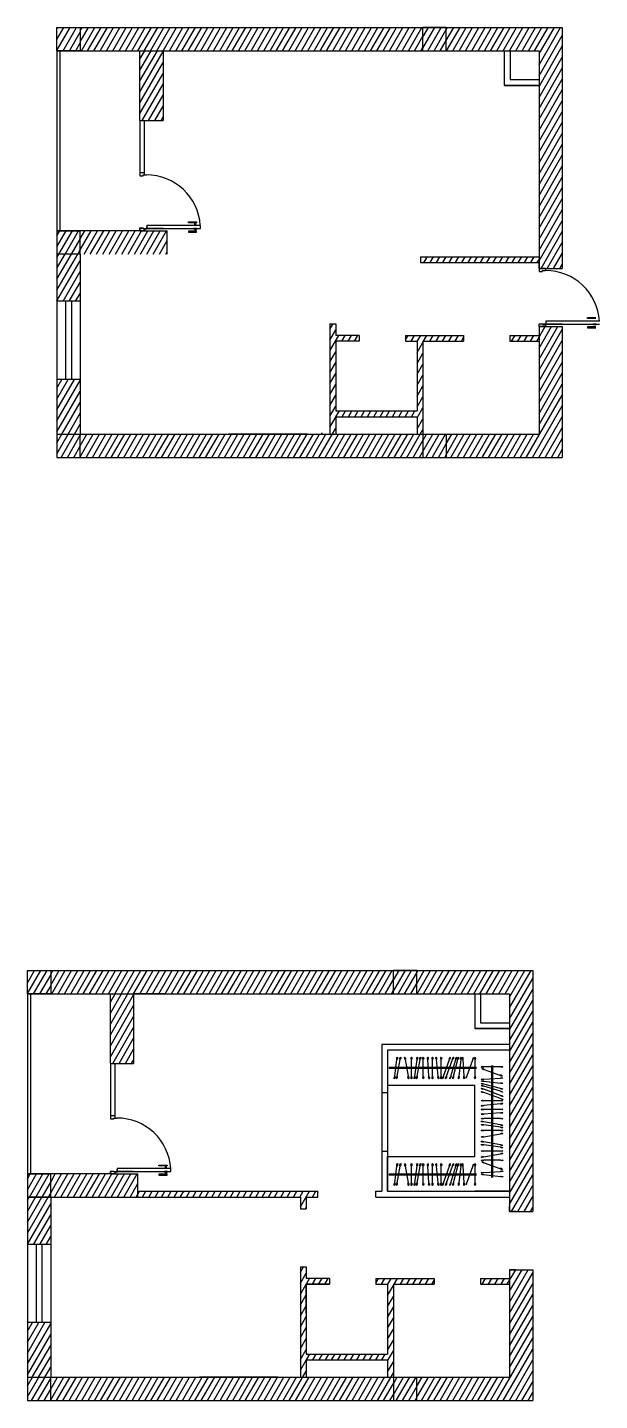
# Model space of a CAD drawing. Header units: millimetres. Extents: x -36495272392165 to 352544598049420, y -228287860276617 to 83349.
# Drawn here: x 6783 to 16631, y 4466 to 28092 of the extents above; entities that cross this region are included whole.
import ezdxf

# ---------------------------------------------------------------- set-up
doc = ezdxf.new("R2010")
doc.units = ezdxf.units.MM
doc.header["$MEASUREMENT"] = 0
doc.layers.add('freecads.com', color=7, linetype='Continuous')
pattern_1 = [(60, (-79501.82, 24557.46), (-81.18988, 46.875), [])]
pattern_2 = [(60, (-80009.52, 8329.61), (-81.18988, 46.875), [])]

msp = doc.modelspace()

# ---------------------------------------------------------------- hatches: boundary and pattern name
at = {"transparency": 33554687}
h = msp.add_hatch(dxfattribs=at)
h.set_pattern_fill('ANSI31', scale=750, angle=15)
h.set_pattern_definition(pattern_1)
h.paths.add_polyline_path([(15990.5, 28092.1), (13991.5, 28092.1), (13991.5, 27692.1), (14958.8, 27692.1), (15590.5, 27692.1), (15590.5, 23945.1), (15701.5, 23945.1), (15990.5, 23945.1)])
h.paths.add_polyline_path([(12090.5, 22694.1), (12490.5, 22694.1), (12490.5, 22794.1), (12090.5, 22794.1), (12090.5, 22994.1), (11990.5, 22994.1), (11990.5, 21094.1), (12090.5, 21094.1), (12090.5, 21394.1), (13490.5, 21394.1), (13490.5, 21094.1), (13590.5, 21094.1), (13590.5, 22694.1), (14290.5, 22694.1), (14290.5, 22794.1), (13290.5, 22794.1), (13290.5, 22694.1), (13490.5, 22694.1), (13490.5, 21494.1), (12090.5, 21494.1)])
h.paths.add_polyline_path([(15990.5, 22945.1), (15590.5, 22945.1), (15590.5, 21094.1), (13990.5, 21094.1), (13990.5, 20694.1), (15990.5, 20694.1)])
h.paths.add_polyline_path([(13590.5, 21094.1), (7690.5, 21094.1), (7690.5, 20694.1), (13590.5, 20694.1)])
h.paths.add_polyline_path([(7690.5, 22034.1), (7290.5, 22034.1), (7290.5, 21094.1), (7690.5, 21094.1)])
h.paths.add_polyline_path([(7690.5, 24192.1), (7290.5, 24192.1), (7290.5, 23380.1), (7690.5, 23380.1)])
h.paths.add_polyline_path([(9190.5, 24592.1), (8718.5, 24592.1), (7690.5, 24592.1), (7690.5, 24194.1), (9190.5, 24194.1)])
h.paths.add_polyline_path([(15590.5, 22794.1), (15089.5, 22794.1), (15089.5, 22694.1), (15590.5, 22694.1)], flags=17)
h.paths.add_polyline_path([(9118.5, 27692.1), (8718.5, 27692.1), (8718.5, 26493.1), (9118.5, 26493.1)])
h = msp.add_hatch(dxfattribs=at)
h.set_pattern_fill('ANSI31', scale=750, angle=15)
h.set_pattern_definition([(60, (-91952.02, 24552.24), (-81.18988, 46.875), [])])
h.paths.add_polyline_path([(7690.5, 28092.1), (7290.5, 28092.1), (7290.5, 27692.1), (7690.5, 27692.1)])
h.paths.add_polyline_path([(7690.5, 24592.1), (7290.5, 24592.1), (7290.5, 24194.1), (7690.5, 24194.1)])
h.paths.add_polyline_path([(7690.5, 21094.1), (7290.5, 21094.1), (7290.5, 20694.1), (7690.5, 20694.1)])
h.paths.add_polyline_path([(13990.5, 21094.1), (13590.5, 21094.1), (13590.5, 20694.1), (13990.5, 20694.1)])
h = msp.add_hatch()
h.set_pattern_fill('ANSI31', color=256, scale=750, angle=15)
h.set_pattern_definition([(60, (5425.94, 24296.74), (-81.1899, 46.875), [])])
h.paths.add_polyline_path([(13591.5, 28092.1), (7690.5, 28092.1), (7690.5, 27692.1), (8718.5, 27692.1), (9118.5, 27692.1), (11990.5, 27692.1), (12090.5, 27693.4), (12090.5, 27692.1), (13346, 27692.1), (13591.5, 27692.1)])
h = msp.add_hatch(dxfattribs=at)
h.set_pattern_fill('ANSI31', scale=750, angle=15)
h.set_pattern_definition(pattern_1)
h.paths.add_polyline_path([(13991.5, 27692.1), (13991.5, 28092.1), (13591.5, 28092.1), (13591.5, 27692.1)])
h = msp.add_hatch(dxfattribs=at)
h.set_pattern_fill('ANSI31', scale=750, angle=15)
h.set_pattern_definition([(60, (-2110.46, 65255.37), (-81.18988, 46.875), [])])
h.paths.add_polyline_path([(15590.5, 24045.1), (15590.5, 24145.1), (13547.7, 24145.1), (13547.7, 24045.1)])
h = msp.add_hatch(dxfattribs=at)
h.set_pattern_fill('ANSI31', scale=750, angle=15)
h.set_pattern_definition(pattern_2)
h.paths.add_polyline_path([(15482.8, 11864.2), (13483.8, 11864.2), (13483.8, 11464.2), (14451.1, 11464.2), (15082.8, 11464.2), (15082.8, 7717.2), (15193.8, 7717.2), (15482.8, 7717.2)])
h.paths.add_polyline_path([(11582.8, 6466.2), (11982.8, 6466.2), (11982.8, 6566.2), (11582.8, 6566.2), (11582.8, 6766.2), (11482.8, 6766.2), (11482.8, 4866.2), (11582.8, 4866.2), (11582.8, 5166.2), (12982.8, 5166.2), (12982.8, 4866.2), (13082.8, 4866.2), (13082.8, 6466.2), (13782.8, 6466.2), (13782.8, 6566.2), (12782.8, 6566.2), (12782.8, 6466.2), (12982.8, 6466.2), (12982.8, 5266.2), (11582.8, 5266.2)])
h.paths.add_polyline_path([(15482.8, 6717.2), (15082.8, 6717.2), (15082.8, 4866.2), (13482.8, 4866.2), (13482.8, 4466.2), (15482.8, 4466.2)])
h.paths.add_polyline_path([(13082.8, 4866.2), (7182.8, 4866.2), (7182.8, 4466.2), (13082.8, 4466.2)])
h.paths.add_polyline_path([(7182.8, 5806.2), (6782.8, 5806.2), (6782.8, 4866.2), (7182.8, 4866.2)])
h.paths.add_polyline_path([(7182.8, 7964.2), (6782.8, 7964.2), (6782.8, 7152.2), (7182.8, 7152.2)])
h.paths.add_polyline_path([(8682.8, 8364.2), (8210.8, 8364.2), (7182.8, 8364.2), (7182.8, 7966.2), (8682.8, 7966.2)])
h.paths.add_polyline_path([(11781.8, 8066.2), (8682.8, 8066.2), (8682.8, 7966.2), (11482.8, 7966.2), (11482.8, 7766.2), (11582.8, 7766.2), (11582.8, 7964.2), (11582.8, 7966.2), (11781.8, 7966.2)])
h.paths.add_polyline_path([(15082.8, 6566.2), (14581.8, 6566.2), (14581.8, 6466.2), (15082.8, 6466.2)], flags=17)
h.paths.add_polyline_path([(8610.8, 11464.2), (8210.8, 11464.2), (8210.8, 10265.2), (8610.8, 10265.2)])
h = msp.add_hatch(dxfattribs=at)
h.set_pattern_fill('ANSI31', scale=750, angle=15)
h.set_pattern_definition([(60, (-92459.72, 8324.39), (-81.18988, 46.875), [])])
h.paths.add_polyline_path([(7182.8, 11464.2), (7182.8, 11864.2), (6782.8, 11864.2), (6782.8, 11464.2)])
h.paths.add_polyline_path([(6782.8, 8364.2), (6782.8, 7966.2), (7182.8, 7966.2), (7182.8, 8364.2)])
h.paths.add_polyline_path([(6782.8, 4466.2), (7182.8, 4466.2), (7182.8, 4866.2), (6782.8, 4866.2)])
h.paths.add_polyline_path([(13482.8, 4466.2), (13482.8, 4866.2), (13082.8, 4866.2), (13082.8, 4466.2)])
h = msp.add_hatch()
h.set_pattern_fill('ANSI31', color=256, scale=750, angle=15)
h.set_pattern_definition([(60, (4918.24, 8068.89), (-81.1899, 46.875), [])])
h.paths.add_polyline_path([(13083.8, 11864.2), (7182.8, 11864.2), (7182.8, 11464.2), (8210.8, 11464.2), (8610.8, 11464.2), (11482.8, 11464.2), (11582.7, 11465.6), (11582.7, 11464.2), (12838.3, 11464.2), (13083.8, 11464.2)])
h = msp.add_hatch(dxfattribs=at)
h.set_pattern_fill('ANSI31', scale=750, angle=15)
h.set_pattern_definition(pattern_2)
h.paths.add_polyline_path([(13483.8, 11464.2), (13483.8, 11864.2), (13083.8, 11864.2), (13083.8, 11464.2)])

# ---------------------------------------------------------------- linework, layer by layer
for p, q in [((7290.5, 28092.1), (15990.5, 28092.1)), ((7290.5, 28092.1), (7290.5, 28092.1)), ((15990.5, 28092.1), (15990.5, 23945.1)), ((7690.5, 27692.1), (7290.5, 27692.1)), ((7290.5, 27692.1), (8718.5, 27692.1)), ((8718.5, 27692.1), (9118.5, 27692.1)), ((8718.5, 26493.1), (8718.5, 27692.1)), ((9118.5, 27692.1), (15590.5, 27692.1)), ((9118.5, 27692.1), (9118.5, 26493.1)), ((9118.5, 27692.1), (15590.5, 27692.1)), ((9118.5, 27692.1), (9118.5, 26493.1)), ((11990.5, 27692.1), (12090.5, 27693.4)), ((12090.5, 27693.4), (12090.5, 27692.1)), ((14990.5, 27692.1), (15090.5, 27692.1)), ((14990.5, 27692.1), (14990.5, 27095.1)), ((15090.5, 27692.1), (15090.5, 27195.1)), ((15590.5, 27692.1), (15590.5, 23945.1)), ((15090.5, 27195.1), (15590.5, 27195.1)), ((15590.5, 27195.1), (15590.5, 27095.1)), ((15590.5, 27095.1), (14990.5, 27095.1)), ((14996.5, 27095.1), (15590.5, 27095.1)), ((8718.5, 26493.1), (9118.5, 26493.1)), ((7690.5, 24592.1), (7290.5, 24592.1)), ((7290.5, 24592.1), (7290.5, 24592.1)), ((8718.5, 24592.1), (7690.5, 24592.1)), ((8718.5, 24592.1), (8718.5, 24592.1)), ((9190.5, 24192.1), (9190.5, 24592.1)), ((7690.5, 24192.1), (7290.5, 24192.1)), ((7290.5, 24192.1), (7290.5, 21094.1)), ((7690.5, 24192.1), (7690.5, 21094.1)), ((15590.5, 23945.1), (15590.5, 24045.1)), ((15590.5, 23945.1), (15990.5, 23945.1)), ((15701.5, 23945.1), (15701.5, 23907.5)), ((11990.5, 22994.1), (12090.5, 22994.1)), ((11990.5, 22994.1), (11990.5, 21094.1)), ((12090.5, 22994.1), (12090.5, 22794.1)), ((15590.5, 22994.1), (15990.5, 22994.1)), ((15590.5, 22945.1), (15990.5, 22945.1)), ((15590.5, 22945.1), (15590.5, 21094.1)), ((15689.7, 22945.1), (15590.5, 22945.1)), ((15990.5, 22945.1), (15990.5, 20694.1)), ((12490.5, 22794.1), (12090.5, 22794.1)), ((12090.5, 22694.1), (12090.5, 21494.1)), ((12490.5, 22694.1), (12090.5, 22694.1)), ((12490.5, 22794.1), (12490.5, 22694.1)), ((13290.5, 22794.1), (14290.5, 22794.1)), ((13290.5, 22794.1), (13290.5, 22694.1)), ((13290.5, 22694.1), (13490.5, 22694.1)), ((13490.5, 22694.1), (13490.5, 21494.1)), ((13590.5, 22694.1), (14290.5, 22694.1)), ((13590.5, 22694.1), (13590.5, 21094.1)), ((14290.5, 22794.1), (14290.5, 22694.1)), ((15089.5, 22794.1), (15590.5, 22794.1)), ((15089.5, 22794.1), (15089.5, 22694.1)), ((15089.5, 22694.1), (15590.5, 22694.1)), ((12090.5, 21494.1), (13490.5, 21494.1)), ((12090.5, 21394.1), (13490.5, 21394.1)), ((12090.5, 21394.1), (12090.5, 21094.1)), ((13490.5, 21394.1), (13490.5, 21094.1)), ((7290.5, 21094.1), (15590.5, 21094.1)), ((7690.5, 21094.1), (7690.5, 21094.1)), ((7290.5, 20694.1), (15990.5, 20694.1)), ((6782.8, 11864.2), (15482.8, 11864.2)), ((6782.8, 11864.2), (6782.8, 11864.2)), ((15482.8, 11864.2), (15482.8, 7717.2)), ((7182.8, 11464.2), (6782.8, 11464.2)), ((6782.8, 11464.2), (8210.8, 11464.2)), ((8210.8, 11464.2), (8610.8, 11464.2)), ((8210.8, 10265.2), (8210.8, 11464.2)), ((8610.8, 11464.2), (15082.8, 11464.2)), ((8610.8, 11464.2), (8610.8, 10265.2)), ((9163.1, 11464.2), (8610.8, 11464.2)), ((8610.8, 11464.2), (8610.8, 10997.7)), ((9099.1, 11464.2), (8610.8, 11464.2)), ((9099.1, 11464.2), (11022.7, 11464.2)), ((9163.1, 11464.2), (10251, 11464.2)), ((11022.7, 11464.2), (11511.1, 11464.2)), ((11338.8, 11464.2), (11891.2, 11464.2)), ((11482.8, 11464.2), (11582.7, 11465.6)), ((11582.7, 11465.6), (11582.7, 11464.2)), ((14482.8, 11464.2), (14582.8, 11464.2)), ((14482.8, 11464.2), (14482.8, 10867.2)), ((14582.8, 11464.2), (14582.8, 10967.2)), ((15082.8, 11464.2), (15082.8, 7717.2)), ((14582.8, 10967.2), (15082.8, 10967.2)), ((15082.8, 10967.2), (15082.8, 10867.2)), ((15082.8, 10867.2), (14482.8, 10867.2)), ((14488.8, 10867.2), (15082.8, 10867.2)), ((8210.8, 10265.2), (8610.8, 10265.2)), ((7182.8, 8364.2), (6782.8, 8364.2)), ((6782.8, 8364.2), (6782.8, 8364.2)), ((8210.8, 8364.2), (7182.8, 8364.2)), ((8210.8, 8364.2), (8210.8, 8364.2)), ((8682.8, 7964.2), (8682.8, 8364.2)), ((8682.8, 8066.2), (11781.8, 8066.2)), ((11781.8, 7964.2), (11781.8, 8066.2)), ((12781.8, 8066.2), (12882.8, 8066.2)), ((12781.8, 7966.2), (12781.8, 8066.2)), ((6782.8, 7966.2), (11482.8, 7966.2)), ((7182.8, 7964.2), (6782.8, 7964.2)), ((6782.8, 7964.2), (6782.8, 4866.2)), ((7182.8, 7964.2), (7182.8, 4866.2)), ((11482.8, 7964.2), (11482.8, 7966.2)), ((11482.8, 7964.2), (11482.8, 7766.2)), ((11582.8, 7966.2), (11781.8, 7966.2)), ((11582.8, 7964.2), (11582.8, 7966.2)), ((11582.8, 7964.2), (11582.8, 7766.2)), ((12781.8, 7966.2), (13082.8, 7966.2)), ((12781.8, 7966.2), (13082.8, 7966.2)), ((12781.8, 7966.2), (13082.8, 7966.2)), ((15082.8, 7717.2), (15082.8, 7817.2)), ((11482.8, 7766.2), (11582.8, 7766.2)), ((15082.8, 7717.2), (15482.8, 7717.2)), ((11482.8, 6766.2), (11582.8, 6766.2)), ((11482.8, 6766.2), (11482.8, 4866.2)), ((11582.8, 6766.2), (11582.8, 6566.2)), ((15082.8, 6717.2), (15482.8, 6717.2)), ((15082.8, 6717.2), (15082.8, 4866.2)), ((15182, 6717.2), (15082.8, 6717.2)), ((15482.8, 6717.2), (15482.8, 4466.2)), ((11982.8, 6566.2), (11582.8, 6566.2)), ((11582.8, 6466.2), (11582.8, 5266.2)), ((11982.8, 6466.2), (11582.8, 6466.2)), ((11982.8, 6566.2), (11982.8, 6466.2)), ((12782.8, 6566.2), (13782.8, 6566.2)), ((12782.8, 6566.2), (12782.8, 6466.2)), ((12782.8, 6466.2), (12982.8, 6466.2)), ((12982.8, 6466.2), (12982.8, 5266.2)), ((13082.8, 6466.2), (13782.8, 6466.2)), ((13082.8, 6466.2), (13082.8, 4866.2)), ((13782.8, 6566.2), (13782.8, 6466.2)), ((14581.8, 6566.2), (15082.8, 6566.2)), ((14581.8, 6566.2), (14581.8, 6466.2)), ((14581.8, 6466.2), (15082.8, 6466.2)), ((11582.8, 5266.2), (12982.8, 5266.2)), ((11582.8, 5166.2), (12982.8, 5166.2)), ((11582.8, 5166.2), (11582.8, 4866.2)), ((12982.8, 5166.2), (12982.8, 4866.2)), ((6782.8, 4866.2), (15082.8, 4866.2)), ((7182.8, 4866.2), (7182.8, 4866.2)), ((6782.8, 4466.2), (15482.8, 4466.2))]:
    msp.add_line(p, q)
at = {"color": 240, "true_color": 0xed1f24}
for p, q in [((7290.5, 27692.1), (7290.5, 28092.1)), ((7690.5, 28092.1), (7690.5, 27692.1)), ((13591.5, 27692.1), (13591.5, 28092.1)), ((13991.5, 27692.1), (13991.5, 28092.1)), ((7290.5, 24592.1), (7290.5, 24194.1)), ((7290.5, 24592.1), (7690.5, 24592.1)), ((7690.5, 24192.1), (7690.5, 24592.1)), ((7290.5, 21094.1), (7290.5, 20694.1)), ((7690.5, 20694.1), (7690.5, 21094.1)), ((13590.5, 21094.1), (13590.5, 20694.1)), ((13590.5, 21094.1), (13990.5, 21094.1)), ((13990.5, 21094.1), (13990.5, 20694.1)), ((7290.5, 20694.1), (7690.5, 20694.1)), ((13590.5, 20694.1), (13990.5, 20694.1)), ((6782.8, 11464.2), (6782.8, 11864.2)), ((7182.8, 11864.2), (7182.8, 11464.2)), ((13083.8, 11464.2), (13083.8, 11864.2)), ((13483.8, 11464.2), (13483.8, 11864.2)), ((6782.8, 8364.2), (6782.8, 7966.2)), ((6782.8, 8364.2), (7182.8, 8364.2)), ((7182.8, 7964.2), (7182.8, 8364.2)), ((6782.8, 4866.2), (6782.8, 4466.2)), ((7182.8, 4466.2), (7182.8, 4866.2)), ((13082.8, 4866.2), (13082.8, 4466.2)), ((13082.8, 4866.2), (13482.8, 4866.2)), ((13482.8, 4866.2), (13482.8, 4466.2)), ((6782.8, 4466.2), (7182.8, 4466.2)), ((13082.8, 4466.2), (13482.8, 4466.2))]:
    msp.add_line(p, q, dxfattribs=at)
at = {"color": 1}
for p, q in [((7290.5, 28092.1), (7690.5, 28092.1)), ((13991.5, 28092.1), (13591.5, 28092.1)), ((6782.8, 11864.2), (7182.8, 11864.2)), ((13483.8, 11864.2), (13083.8, 11864.2))]:
    msp.add_line(p, q, dxfattribs=at)
at = {"color": 141}
for p, q in [((7290.5, 27692.1), (7290.5, 24592.1)), ((7340.5, 27692.1), (7340.5, 24592.1)), ((8718.5, 24592.1), (9190.5, 24592.1)), ((7690.5, 23380.1), (7290.5, 23380.1)), ((7290.5, 23380.1), (7290.5, 22034.1)), ((7440.5, 23380.1), (7440.5, 22034.1)), ((7540.5, 23380.1), (7540.5, 22034.1)), ((7690.5, 23380.1), (7690.5, 22034.1)), ((7690.5, 22034.1), (7290.5, 22034.1)), ((6782.8, 11464.2), (6782.8, 8364.2)), ((6832.8, 11464.2), (6832.8, 8364.2)), ((8210.8, 8364.2), (8682.8, 8364.2)), ((7182.8, 7152.2), (6782.8, 7152.2)), ((6782.8, 7152.2), (6782.8, 5806.2)), ((6932.8, 7152.2), (6932.8, 5806.2)), ((7032.8, 7152.2), (7032.8, 5806.2)), ((7182.8, 7152.2), (7182.8, 5806.2)), ((7182.8, 5806.2), (6782.8, 5806.2))]:
    msp.add_line(p, q, dxfattribs=at)
at = {"color": 0}
for p, q in [((13346, 27692.1), (14958.8, 27692.1)), ((12838.3, 11464.2), (14451.1, 11464.2))]:
    msp.add_line(p, q, dxfattribs=at)
at = {"color": 141, "true_color": 0xadddf7}
for p, q in [((8718.5, 26493.1), (8718.5, 25541.1)), ((8793.5, 26493.1), (8793.5, 25554.5)), ((8718.5, 24642), (8718.5, 24592.1)), ((8718.5, 24641.1), (8777.3, 24641.1)), ((8817.7, 24592.1), (8718.5, 24592.1)), ((8793.5, 24628.7), (8793.5, 24592.1)), ((8835.4, 24641.1), (9118.5, 24641.1)), ((8210.8, 10265.2), (8210.8, 9313.3)), ((8285.8, 10265.2), (8285.8, 9326.6)), ((8210.8, 8414.2), (8210.8, 8364.2)), ((8210.8, 8413.2), (8269.6, 8413.2)), ((8310, 8364.2), (8210.8, 8364.2)), ((8285.8, 8400.8), (8285.8, 8364.2)), ((8327.7, 8413.2), (8610.8, 8413.2))]:
    msp.add_line(p, q, dxfattribs=at)
at = {"color": 7}
for p, q in [((13547.7, 24145.1), (15590.5, 24145.1)), ((13547.7, 24145.1), (13547.7, 24045.1)), ((13547.7, 24045.1), (15590.5, 24045.1)), ((15082.8, 10593.9), (12882.8, 10593.9)), ((12882.8, 10593.9), (12882.8, 8066.2)), ((15082.8, 10493.9), (12982.8, 10493.9)), ((12982.8, 10493.9), (12982.8, 9893.9)), ((12982.8, 10493.9), (12982.8, 8066.2)), ((12882.8, 9768.7), (12982.8, 9768.7)), ((12982.8, 9893.9), (14482.8, 9893.9)), ((14482.8, 8666.2), (14482.8, 9893.9)), ((14770.7, 9768.7), (14789.6, 9768.7)), ((12882.8, 8756.7), (12982.8, 8756.7)), ((12982.8, 8066.2), (12982.8, 8666.2)), ((12982.8, 8666.2), (14482.8, 8666.2)), ((14770.7, 8666.2), (14789.6, 8666.2)), ((12982.8, 8066.2), (15082.8, 8066.2)), ((15082.8, 8066.2), (14482.8, 8066.2)), ((12982.8, 7966.2), (15082.8, 7966.2))]:
    msp.add_line(p, q, dxfattribs=at)
at = {"color": 0}
for points in [[(14514.9, 10198.3), (13011.4, 10198.3)], [(13011.4, 10198.3), (13011.4, 10179.4)], [(14514.9, 10179.4), (13011.4, 10179.4)], [(13026.1, 10198.3), (13026.1, 10179.4)], [(13093.1, 10198.3), (13093.1, 10179.4)], [(13103.1, 10198.3), (13103.1, 10179.4)], [(13104.7, 10044.7), (13144.3, 10332.3)], [(13115.1, 10198.3), (13115.1, 10179.4)], [(13117.1, 10198.3), (13117.1, 10179.4)], [(13127.1, 10198.3), (13127.1, 10179.4)], [(13133.1, 10198.3), (13133.1, 10179.4)], [(13145.8, 10044.7), (13199.3, 10332.3)], [(13175, 10198.3), (13175, 10179.4)], [(13183, 10198.3), (13183, 10179.4)], [(13192.2, 10198.3), (13192.2, 10179.4)], [(13203, 10198.3), (13203, 10179.4)], [(13211, 10198.3), (13211, 10179.4)], [(13246.2, 10198.3), (13246.2, 10179.4)], [(13287.3, 10332.3), (13336.6, 10044.7)], [(13337.9, 10198.3), (13337.9, 10179.4)], [(13347.7, 10198.3), (13347.7, 10179.4)], [(13393.1, 10044.7), (13393.1, 10332.3)], [(13405, 10198.3), (13405, 10179.4)], [(13411.5, 10198.3), (13411.5, 10179.4)], [(13449.2, 10044.7), (13488.8, 10332.3)], [(13480.3, 10198.3), (13480.3, 10179.4)], [(13490.1, 10198.3), (13490.1, 10179.4)], [(13490.3, 10044.7), (13543.8, 10332.3)], [(13597.3, 10044.7), (13597.3, 10332.3)], [(13694.8, 10044.7), (13677, 10332.3)], [(13693.1, 10198.3), (13693.1, 10179.4)], [(13724.2, 10198.3), (13724.2, 10179.4)], [(13734, 10198.3), (13734, 10179.4)], [(13743.8, 10198.3), (13743.8, 10179.4)], [(13753.6, 10198.3), (13753.6, 10179.4)], [(13757.3, 10044.7), (13757.3, 10332.3)], [(13758.5, 10198.3), (13758.5, 10179.4)], [(13853.7, 10044.7), (13822, 10332.3)], [(13825.5, 10198.3), (13825.5, 10179.4)], [(13835.5, 10198.3), (13835.5, 10179.4)], [(13847.5, 10198.3), (13847.5, 10179.4)], [(13849.5, 10198.3), (13849.5, 10179.4)], [(13859.5, 10198.3), (13859.5, 10179.4)], [(13865.5, 10198.3), (13865.5, 10179.4)], [(13906.7, 10044.7), (13906.7, 10332.3)], [(13907.5, 10198.3), (13907.5, 10179.4)], [(13915.5, 10198.3), (13915.5, 10179.4)], [(13924.7, 10198.3), (13924.7, 10179.4)], [(13935.5, 10198.3), (13935.5, 10179.4)], [(13943.5, 10198.3), (13943.5, 10179.4)], [(13944.5, 10044.7), (14045.5, 10332.3)], [(13978.6, 10198.3), (13978.6, 10179.4)], [(13997.1, 10044.7), (14102.1, 10332.3)], [(14069.3, 10044.7), (14154.5, 10332.3)], [(14116.9, 10044.7), (14190.1, 10332.3)], [(14196.9, 10198.3), (14196.9, 10179.4)], [(14204.1, 10198.3), (14204.1, 10179.4)], [(14242.2, 10332.3), (14209.3, 10044.7)], [(14214.9, 10198.3), (14214.9, 10179.4)], [(14223.3, 10198.3), (14223.3, 10179.4)], [(14231.7, 10198.3), (14231.7, 10179.4)], [(14276.7, 10332.3), (14296.5, 10044.7)], [(14445.3, 10323.6), (14346.5, 10053.4)], [(14412.6, 10198.3), (14412.6, 10179.4)], [(14419.8, 10198.3), (14419.8, 10179.4)], [(14442.5, 10198.3), (14442.5, 10179.4)], [(14458.1, 10198.3), (14458.1, 10179.4)], [(14462.9, 10198.3), (14462.9, 10179.4)], [(14487.5, 10044.7), (14487.5, 10332.3)], [(14924.3, 10206.4), (14636.7, 10206.4)], [(14645.4, 10164.3), (14915.6, 10065.5)], [(14770.7, 10233.9), (14770.7, 8621)], [(14770.7, 10181.9), (14789.6, 10181.9)], [(14770.7, 10177.1), (14789.6, 10177.1)], [(14770.7, 10161.5), (14789.6, 10161.5)], [(14789.6, 10233.9), (14789.6, 8621)], [(14636.7, 9995.6), (14924.3, 10015.5)], [(14636.7, 9961.1), (14924.3, 9928.2)], [(14770.7, 10138.7), (14789.6, 10138.7)], [(14770.7, 10131.5), (14789.6, 10131.5)], [(14770.7, 9950.7), (14789.6, 9950.7)], [(14770.7, 9942.3), (14789.6, 9942.3)], [(14770.7, 9933.9), (14789.6, 9933.9)], [(14770.7, 9923.1), (14789.6, 9923.1)], [(14924.3, 9835.8), (14636.7, 9909.1)], [(14924.3, 9788.3), (14636.7, 9873.5)], [(14924.3, 9716.1), (14636.7, 9821)], [(14924.3, 9663.5), (14636.7, 9764.5)], [(14770.7, 9915.9), (14789.6, 9915.9)], [(14770.7, 9697.6), (14789.6, 9697.6)], [(14924.3, 9625.7), (14636.7, 9625.7)], [(14924.3, 9572.7), (14636.7, 9541)], [(14924.3, 9476.3), (14636.7, 9476.3)], [(14770.7, 9662.4), (14789.6, 9662.4)], [(14770.7, 9654.4), (14789.6, 9654.4)], [(14770.7, 9643.6), (14789.6, 9643.6)], [(14770.7, 9634.4), (14789.6, 9634.4)], [(14770.7, 9626.4), (14789.6, 9626.4)], [(14770.7, 9584.5), (14789.6, 9584.5)], [(14770.7, 9578.5), (14789.6, 9578.5)], [(14770.7, 9568.5), (14789.6, 9568.5)], [(14770.7, 9566.5), (14789.6, 9566.5)], [(14770.7, 9554.5), (14789.6, 9554.5)], [(14770.7, 9544.5), (14789.6, 9544.5)], [(14770.7, 9477.5), (14789.6, 9477.5)], [(14770.7, 9472.6), (14789.6, 9472.6)], [(14770.7, 9462.7), (14789.6, 9462.7)], [(14770.7, 9452.9), (14789.6, 9452.9)], [(14924.3, 9413.8), (14636.7, 9396)], [(14924.3, 9316.3), (14636.7, 9316.3)], [(14924.3, 9209.3), (14636.7, 9262.8)], [(14770.7, 9443.1), (14789.6, 9443.1)], [(14770.7, 9412), (14789.6, 9412)], [(14924.3, 9168.2), (14636.7, 9207.8)], [(14924.3, 9112), (14636.7, 9112)], [(14636.7, 9006.2), (14924.3, 9055.6)], [(14770.7, 9209.1), (14789.6, 9209.1)], [(14770.7, 9199.2), (14789.6, 9199.2)], [(14770.7, 9130.5), (14789.6, 9130.5)], [(14770.7, 9124), (14789.6, 9124)], [(14770.7, 9066.7), (14789.6, 9066.7)], [(14770.7, 9056.9), (14789.6, 9056.9)], [(14924.3, 8864.8), (14636.7, 8918.3)], [(14924.3, 8823.7), (14636.7, 8863.3)], [(14924.3, 8759.9), (14636.7, 8759.9)], [(14770.7, 8965.2), (14789.6, 8965.2)], [(14770.7, 8930), (14789.6, 8930)], [(14770.7, 8922), (14789.6, 8922)], [(14770.7, 8911.2), (14789.6, 8911.2)], [(14770.7, 8902), (14789.6, 8902)], [(14770.7, 8894), (14789.6, 8894)], [(14770.7, 8852), (14789.6, 8852)], [(14770.7, 8846), (14789.6, 8846)], [(14770.7, 8836), (14789.6, 8836)], [(14770.7, 8834), (14789.6, 8834)], [(14770.7, 8822), (14789.6, 8822)], [(14770.7, 8812), (14789.6, 8812)], [(14770.7, 8745), (14789.6, 8745)], [(14636.7, 8661.7), (14924.3, 8711.1)], [(14926, 8599.6), (14638.3, 8599.6)], [(14647, 8557.5), (14917.3, 8458.7)], [(14770.7, 8740.1), (14789.6, 8740.1)], [(14770.7, 8730.3), (14789.6, 8730.3)], [(14770.7, 8720.5), (14789.6, 8720.5)], [(14770.7, 8710.7), (14789.6, 8710.7)], [(14770.7, 8679.6), (14789.6, 8679.6)], [(14772.3, 8627), (14772.3, 8309)], [(14772.3, 8575.1), (14791.2, 8575.1)], [(14772.3, 8570.3), (14791.2, 8570.3)], [(14772.3, 8554.7), (14791.2, 8554.7)], [(14772.3, 8531.9), (14791.2, 8531.9)], [(14772.3, 8524.7), (14791.2, 8524.7)], [(14791.2, 8627), (14791.2, 8309)], [(14514.9, 8364.1), (13011.4, 8364.1)], [(13011.4, 8364.1), (13011.4, 8345.2)], [(14514.9, 8345.2), (13011.4, 8345.2)], [(13026.1, 8364.1), (13026.1, 8345.2)], [(13093.1, 8364.1), (13093.1, 8345.2)], [(13103.1, 8364.1), (13103.1, 8345.2)], [(13104.7, 8210.4), (13144.3, 8498.1)], [(13115.1, 8364.1), (13115.1, 8345.2)], [(13117.1, 8364.1), (13117.1, 8345.2)], [(13127.1, 8364.1), (13127.1, 8345.2)], [(13133.1, 8364.1), (13133.1, 8345.2)], [(13145.8, 8210.4), (13199.3, 8498.1)], [(13175, 8364.1), (13175, 8345.2)], [(13183, 8364.1), (13183, 8345.2)], [(13192.2, 8364.1), (13192.2, 8345.2)], [(13203, 8364.1), (13203, 8345.2)], [(13211, 8364.1), (13211, 8345.2)], [(13246.2, 8364.1), (13246.2, 8345.2)], [(13287.3, 8498.1), (13336.6, 8210.4)], [(13337.9, 8364.1), (13337.9, 8345.2)], [(13347.7, 8364.1), (13347.7, 8345.2)], [(13393.1, 8210.4), (13393.1, 8498.1)], [(13405, 8364.1), (13405, 8345.2)], [(13411.5, 8364.1), (13411.5, 8345.2)], [(13449.2, 8210.4), (13488.8, 8498.1)], [(13480.3, 8364.1), (13480.3, 8345.2)], [(13490.1, 8364.1), (13490.1, 8345.2)], [(13490.3, 8210.4), (13543.8, 8498.1)], [(13597.3, 8210.4), (13597.3, 8498.1)], [(13694.8, 8210.4), (13677, 8498.1)], [(13693.1, 8364.1), (13693.1, 8345.2)], [(13724.2, 8364.1), (13724.2, 8345.2)], [(13734, 8364.1), (13734, 8345.2)], [(13743.8, 8364.1), (13743.8, 8345.2)], [(13753.6, 8364.1), (13753.6, 8345.2)], [(13757.3, 8210.4), (13757.3, 8498.1)], [(13758.5, 8364.1), (13758.5, 8345.2)], [(13853.7, 8210.4), (13822, 8498.1)], [(13825.5, 8364.1), (13825.5, 8345.2)], [(13835.5, 8364.1), (13835.5, 8345.2)], [(13847.5, 8364.1), (13847.5, 8345.2)], [(13849.5, 8364.1), (13849.5, 8345.2)], [(13859.5, 8364.1), (13859.5, 8345.2)], [(13865.5, 8364.1), (13865.5, 8345.2)], [(13906.7, 8210.4), (13906.7, 8498.1)], [(13907.5, 8364.1), (13907.5, 8345.2)], [(13915.5, 8364.1), (13915.5, 8345.2)], [(13924.7, 8364.1), (13924.7, 8345.2)], [(13935.5, 8364.1), (13935.5, 8345.2)], [(13943.5, 8364.1), (13943.5, 8345.2)], [(13944.5, 8210.4), (14045.5, 8498.1)], [(13978.6, 8364.1), (13978.6, 8345.2)], [(13997.1, 8210.4), (14102.1, 8498.1)], [(14069.3, 8210.4), (14154.5, 8498.1)], [(14116.9, 8210.4), (14190.1, 8498.1)], [(14196.9, 8364.1), (14196.9, 8345.2)], [(14204.1, 8364.1), (14204.1, 8345.2)], [(14242.2, 8498.1), (14209.3, 8210.4)], [(14214.9, 8364.1), (14214.9, 8345.2)], [(14223.3, 8364.1), (14223.3, 8345.2)], [(14231.7, 8364.1), (14231.7, 8345.2)], [(14276.7, 8498.1), (14296.5, 8210.4)], [(14445.3, 8489.4), (14346.5, 8219.2)], [(14412.6, 8364.1), (14412.6, 8345.2)], [(14419.8, 8364.1), (14419.8, 8345.2)], [(14442.5, 8364.1), (14442.5, 8345.2)], [(14458.1, 8364.1), (14458.1, 8345.2)], [(14462.9, 8364.1), (14462.9, 8345.2)], [(14487.5, 8210.4), (14487.5, 8498.1)], [(14638.3, 8388.8), (14926, 8408.6)], [(14638.3, 8354.3), (14926, 8321.4)], [(14772.3, 8343.8), (14791.2, 8343.8)], [(14772.3, 8335.4), (14791.2, 8335.4)], [(14772.3, 8327), (14791.2, 8327)], [(14772.3, 8316.2), (14791.2, 8316.2)], [(14772.3, 8309), (14791.2, 8309)]]:
    msp.add_lwpolyline(points, dxfattribs=at)
at = {"color": 18, "true_color": 0x000000}
msp.add_arc((10804.1, 20860.5), 226.6, 180, 181.09252, dxfattribs=at)
msp.add_arc((8613.6, 10997.7), 2.87, 180, 270)
at = {"color": 0}
for centre, major_axis, ratio in [((13147.4, 10354.7), (-3.1, -22.4), 0.3448482), ((13203.5, 10354.7), (-4.2, -22.4), 0.3422385), ((13283.4, 10354.7), (3.8, -22.4), 0.2910906), ((13393.1, 10354.7), (0, -22.4), 0.3436818), ((13491.9, 10354.7), (-3.1, -22.4), 0.3448482), ((13548, 10354.7), (-4.2, -22.4), 0.3422385), ((13597.3, 10354.7), (0, -22.4), 0.3436818), ((13675.6, 10354.7), (1.4, -22.4), 0.3430237), ((13757.3, 10354.7), (0, -22.4), 0.3436818), ((13819.6, 10354.7), (2.5, -22.4), 0.3383719), ((13906.7, 10354.7), (0, -22.4), 0.3436818), ((14053.4, 10354.7), (-7.9, -22.4), 0.1839407), ((14110.3, 10354.7), (-8.2, -22.4), 0.2182623), ((14161.2, 10354.7), (-6.6, -22.4), 0.2010045), ((14195.8, 10354.7), (-5.7, -22.4), 0.2251506), ((14244.4, 10354.7), (-2.6, -22.4), 0.2308394), ((14275.3, 10354.7), (1.5, -22.4), 0.193898), ((14487.5, 10354.7), (0, -22.4), 0.3436818), ((14614.3, 10206.4), (22.4, 0), 0.3436818), ((14946.7, 10206.4), (22.4, 0), 0.3030301), ((13101.6, 10022.3), (-3.1, -22.4), 0.2745976), ((13141.7, 10022.3), (-4.2, -22.4), 0.3210647), ((13340.5, 10022.3), (3.8, -22.4), 0.2910906), ((13393.1, 10022.3), (0, -22.4), 0.3030301), ((13446.1, 10022.3), (-3.1, -22.4), 0.2745976), ((13486.2, 10022.3), (-4.2, -22.4), 0.3210647), ((13597.3, 10022.3), (0, -22.4), 0.3030301), ((13696.2, 10022.3), (1.4, -22.4), 0.3024498), ((13757.3, 10022.3), (0, -22.4), 0.3030301), ((13856.2, 10022.3), (2.5, -22.4), 0.3012075), ((13906.7, 10022.3), (0, -22.4), 0.3030301), ((13936.7, 10022.3), (-7.9, -22.4), 0.1839407), ((13988.9, 10022.3), (-8.2, -22.4), 0.2182623), ((14062.7, 10022.3), (-6.6, -22.4), 0.2010045), ((14111.1, 10022.3), (-5.7, -22.4), 0.2251506), ((14206.7, 10022.3), (-2.6, -22.4), 0.2308394), ((14298, 10022.3), (1.5, -22.4), 0.193898), ((14487.5, 10022.3), (0, -22.4), 0.3030301), ((14614.3, 9914.8), (22.4, -5.7), 0.2251506), ((14614.3, 9963.4), (22.4, -2.6), 0.2308394), ((14614.3, 9994.2), (22.4, 1.5), 0.193898), ((14946.7, 9925.7), (22.4, -2.6), 0.2308394), ((14946.7, 10017), (22.4, 1.5), 0.193898), ((14614.3, 9829.2), (22.4, -8.2), 0.2182623), ((14614.3, 9772.4), (22.4, -7.9), 0.1839407), ((14614.3, 9880.1), (22.4, -6.6), 0.2010045), ((14946.7, 9707.9), (22.4, -8.2), 0.2182623), ((14946.7, 9830.1), (22.4, -5.7), 0.2251506), ((14946.7, 9781.7), (22.4, -6.6), 0.2010045), ((14614.3, 9538.5), (22.4, 2.5), 0.3383719), ((14614.3, 9625.7), (22.4, 0), 0.3436818), ((14614.3, 9476.3), (22.4, 0), 0.3436818), ((14946.7, 9655.6), (22.4, -7.9), 0.1839407), ((14946.7, 9575.1), (22.4, 2.5), 0.3012075), ((14946.7, 9625.7), (22.4, 0), 0.3030301), ((14946.7, 9476.3), (22.4, 0), 0.3030301), ((14614.3, 9266.9), (22.4, -4.2), 0.3422385), ((14614.3, 9210.9), (22.4, -3.1), 0.3448482), ((14614.3, 9394.6), (22.4, 1.4), 0.3430237), ((14614.3, 9316.3), (22.4, 0), 0.3436818), ((14946.7, 9205.1), (22.4, -4.2), 0.3210647), ((14946.7, 9415.2), (22.4, 1.4), 0.3024498), ((14946.7, 9316.3), (22.4, 0), 0.3030301), ((14614.3, 9002.4), (22.4, 3.8), 0.2910906), ((14614.3, 9112), (22.4, 0), 0.3436818), ((14946.7, 9059.4), (22.4, 3.8), 0.2910906), ((14946.7, 9165.1), (22.4, -3.1), 0.2745976), ((14946.7, 9112), (22.4, 0), 0.3030301), ((14614.3, 8922.4), (22.4, -4.2), 0.3422385), ((14614.3, 8866.4), (22.4, -3.1), 0.3448482), ((14614.3, 8759.9), (22.4, 0), 0.3436818), ((14946.7, 8860.6), (22.4, -4.2), 0.3210647), ((14946.7, 8820.6), (22.4, -3.1), 0.2745976), ((14946.7, 8759.9), (22.4, 0), 0.3030301), ((13147.4, 8520.5), (-3.1, -22.4), 0.3448482), ((13203.5, 8520.5), (-4.2, -22.4), 0.3422385), ((13283.4, 8520.5), (3.8, -22.4), 0.2910906), ((13393.1, 8520.5), (0, -22.4), 0.3436818), ((13491.9, 8520.5), (-3.1, -22.4), 0.3448482), ((13548, 8520.5), (-4.2, -22.4), 0.3422385), ((13597.3, 8520.5), (0, -22.4), 0.3436818), ((13675.6, 8520.5), (1.4, -22.4), 0.3430237), ((13757.3, 8520.5), (0, -22.4), 0.3436818), ((13819.6, 8520.5), (2.5, -22.4), 0.3383719), ((13906.7, 8520.5), (0, -22.4), 0.3436818), ((14053.4, 8520.5), (-7.9, -22.4), 0.1839407), ((14110.3, 8520.5), (-8.2, -22.4), 0.2182623), ((14161.2, 8520.5), (-6.6, -22.4), 0.2010045), ((14195.8, 8520.5), (-5.7, -22.4), 0.2251506), ((14244.4, 8520.5), (-2.6, -22.4), 0.2308394), ((14275.3, 8520.5), (1.5, -22.4), 0.193898), ((14487.5, 8520.5), (0, -22.4), 0.3436818), ((14614.3, 8657.9), (22.4, 3.8), 0.2910906), ((14615.9, 8599.6), (22.4, 0), 0.3436818), ((14946.7, 8714.9), (22.4, 3.8), 0.2910906), ((14948.4, 8599.6), (22.4, 0), 0.3030301), ((14615.9, 8356.6), (22.4, -2.6), 0.2308394), ((14615.9, 8387.4), (22.4, 1.5), 0.193898), ((14948.4, 8318.8), (22.4, -2.6), 0.2308394), ((14948.4, 8410.2), (22.4, 1.5), 0.193898), ((13101.6, 8188), (-3.1, -22.4), 0.2745976), ((13141.7, 8188), (-4.2, -22.4), 0.3210647), ((13340.5, 8188), (3.8, -22.4), 0.2910906), ((13393.1, 8188), (0, -22.4), 0.3030301), ((13446.1, 8188), (-3.1, -22.4), 0.2745976), ((13486.2, 8188), (-4.2, -22.4), 0.3210647), ((13597.3, 8188), (0, -22.4), 0.3030301), ((13696.2, 8188), (1.4, -22.4), 0.3024498), ((13757.3, 8188), (0, -22.4), 0.3030301), ((13856.2, 8188), (2.5, -22.4), 0.3012075), ((13906.7, 8188), (0, -22.4), 0.3030301), ((13936.7, 8188), (-7.9, -22.4), 0.1839407), ((13988.9, 8188), (-8.2, -22.4), 0.2182623), ((14062.7, 8188), (-6.6, -22.4), 0.2010045), ((14111.1, 8188), (-5.7, -22.4), 0.2251506), ((14206.7, 8188), (-2.6, -22.4), 0.2308394), ((14298, 8188), (1.5, -22.4), 0.193898), ((14487.5, 8188), (0, -22.4), 0.3030301)]:
    msp.add_ellipse(centre, major_axis=major_axis, ratio=ratio, dxfattribs=at)
at = {"color": 0, "extrusion": (0, 0, -1)}
for centre, major_axis in [((14453, 10344.6), (-7.7, -21)), ((14624.4, 10171.9), (21, -7.7)), ((14338.8, 10032.3), (-7.7, -21)), ((14936.7, 10057.8), (21, -7.7)), ((14453, 8510.4), (-7.7, -21)), ((14626, 8565.1), (21, -7.7)), ((14938.3, 8451), (21, -7.7)), ((14338.8, 8198.1), (-7.7, -21))]:
    msp.add_ellipse(centre, major_axis=major_axis, ratio=0.2417153, dxfattribs=at)
at = {"layer": 'freecads.com', "color": 141, "true_color": 0xadddf7}
for p, q in [((8793.5, 25592.1), (8718.5, 25592.1)), ((8718.5, 25592.1), (8718.5, 25541.1)), ((8718.5, 25541.1), (8777.3, 25541.1)), ((8777.3, 25541.1), (8777.3, 25554.5)), ((8777.3, 25554.5), (8829.5, 25554.5)), ((8718.5, 24592.1), (8718.5, 24642)), ((8718.5, 24642), (8777.3, 24642)), ((8777.3, 24642), (8777.3, 24628.7)), ((8777.3, 24628.7), (8829.5, 24628.7)), ((8796.2, 24628.7), (8829.5, 24628.7)), ((8829.5, 24626.5), (8796.2, 24626.5)), ((8829.5, 24628.7), (8829.5, 24625.2)), ((8829.5, 24628.7), (8829.5, 24626.5)), ((9759.4, 24684.6), (8835.4, 24684.6)), ((8835.4, 24684.6), (8835.4, 24634.6)), ((8837.6, 24667.9), (8835.4, 24667.9)), ((8835.4, 24667.9), (8835.4, 24634.6)), ((8835.4, 24634.6), (9759.4, 24634.6)), ((8835.4, 24634.6), (8837.6, 24634.6)), ((8837.6, 24634.6), (8837.6, 24667.9)), ((9553.7, 24730.1), (9553.7, 24746.8)), ((9553.7, 24746.8), (9695.2, 24746.8)), ((9695.2, 24730.1), (9553.7, 24730.1)), ((9695.2, 24589.1), (9553.7, 24589.1)), ((9553.7, 24589.1), (9553.7, 24572.5)), ((9553.7, 24572.5), (9695.2, 24572.5)), ((9645.8, 24684.6), (9645.8, 24690.1)), ((9645.8, 24690.1), (9701.3, 24690.1)), ((9701.3, 24684.6), (9645.8, 24684.6)), ((9701.3, 24634.6), (9645.8, 24634.6)), ((9645.8, 24634.6), (9645.8, 24629.1)), ((9645.8, 24629.1), (9701.3, 24629.1)), ((9665.2, 24690.1), (9665.2, 24730.1)), ((9665.2, 24629.1), (9665.2, 24589.1)), ((9681.9, 24690.1), (9681.9, 24730.1)), ((9681.9, 24629.1), (9681.9, 24589.1)), ((9695.2, 24746.8), (9695.2, 24730.1)), ((9695.2, 24572.5), (9695.2, 24589.1)), ((9701.3, 24690.1), (9701.3, 24684.6)), ((9701.3, 24629.1), (9701.3, 24634.6)), ((9759.4, 24634.6), (9759.4, 24684.6)), ((8285.8, 9364.2), (8210.8, 9364.2)), ((8210.8, 9364.2), (8210.8, 9313.3)), ((8210.8, 9313.3), (8269.6, 9313.3)), ((8269.6, 9313.3), (8269.6, 9326.6)), ((8269.6, 9326.6), (8321.8, 9326.6)), ((9046, 8502.3), (9046, 8518.9)), ((9046, 8518.9), (9187.5, 8518.9)), ((9187.5, 8518.9), (9187.5, 8502.3)), ((8210.8, 8364.2), (8210.8, 8414.2)), ((8210.8, 8414.2), (8269.6, 8414.2)), ((8269.6, 8414.2), (8269.6, 8400.8)), ((8269.6, 8400.8), (8321.8, 8400.8)), ((8288.5, 8400.8), (8321.8, 8400.8)), ((8321.8, 8398.6), (8288.5, 8398.6)), ((8321.8, 8400.8), (8321.8, 8397.4)), ((8321.8, 8400.8), (8321.8, 8398.6)), ((9251.7, 8456.7), (8327.7, 8456.7)), ((8327.7, 8456.7), (8327.7, 8406.8)), ((8329.9, 8440.1), (8327.7, 8440.1)), ((8327.7, 8440.1), (8327.7, 8406.8)), ((8327.7, 8406.8), (9251.7, 8406.8)), ((8327.7, 8406.8), (8329.9, 8406.8)), ((8329.9, 8406.8), (8329.9, 8440.1)), ((9187.5, 8502.3), (9046, 8502.3)), ((9187.5, 8361.3), (9046, 8361.3)), ((9046, 8361.3), (9046, 8344.6)), ((9046, 8344.6), (9187.5, 8344.6)), ((9138.1, 8456.7), (9138.1, 8462.3)), ((9138.1, 8462.3), (9193.6, 8462.3)), ((9193.6, 8456.7), (9138.1, 8456.7)), ((9193.6, 8406.8), (9138.1, 8406.8)), ((9138.1, 8406.8), (9138.1, 8401.2)), ((9138.1, 8401.2), (9193.6, 8401.2)), ((9157.5, 8462.3), (9157.5, 8502.3)), ((9157.5, 8401.2), (9157.5, 8361.3)), ((9174.2, 8462.3), (9174.2, 8502.3)), ((9174.2, 8401.2), (9174.2, 8361.3)), ((9187.5, 8344.6), (9187.5, 8361.3)), ((9193.6, 8462.3), (9193.6, 8456.7)), ((9193.6, 8401.2), (9193.6, 8406.8)), ((9251.7, 8406.8), (9251.7, 8456.7))]:
    msp.add_line(p, q, dxfattribs=at)
at = {"layer": 'freecads.com'}
for p, q in [((15701.5, 23945.1), (15590.5, 23945.1)), ((15590.5, 23945.1), (15590.5, 23894.1)), ((15590.5, 23894.1), (15649.3, 23894.1)), ((15649.3, 23894.1), (15649.3, 23907.5)), ((15649.3, 23907.5), (15701.5, 23907.5)), ((15590.5, 22945.1), (15590.5, 22995)), ((15590.5, 22995), (15649.3, 22995)), ((15649.3, 22995), (15649.3, 22981.7)), ((15649.3, 22981.7), (15701.5, 22981.7)), ((15668.2, 22981.7), (15701.5, 22981.7)), ((15701.5, 22979.5), (15668.2, 22979.5)), ((15701.5, 22981.7), (15701.5, 22945.1)), ((15701.5, 22981.7), (15701.5, 22979.5)), ((16631.4, 23037.6), (15707.4, 23037.6)), ((15707.4, 23037.6), (15707.4, 22987.6)), ((15709.6, 23020.9), (15707.4, 23020.9)), ((15707.4, 23020.9), (15707.4, 22987.6)), ((15707.4, 22987.6), (16631.4, 22987.6)), ((15707.4, 22987.6), (15709.6, 22987.6)), ((15709.6, 22987.6), (15709.6, 23020.9)), ((16425.7, 23083.1), (16425.7, 23099.8)), ((16425.7, 23099.8), (16567.2, 23099.8)), ((16567.2, 23083.1), (16425.7, 23083.1)), ((16567.2, 22942.1), (16425.7, 22942.1)), ((16425.7, 22942.1), (16425.7, 22925.5)), ((16425.7, 22925.5), (16567.2, 22925.5)), ((16517.8, 23037.6), (16517.8, 23043.1)), ((16517.8, 23043.1), (16573.3, 23043.1)), ((16573.3, 23037.6), (16517.8, 23037.6)), ((16573.3, 22987.6), (16517.8, 22987.6)), ((16517.8, 22987.6), (16517.8, 22982.1)), ((16517.8, 22982.1), (16573.3, 22982.1)), ((11838.1, 21110), (11860.5, 21110)), ((15193.8, 7717.2), (15082.8, 7717.2)), ((11582.8, 5962.2), (11582.8, 6466.2)), ((11582.8, 6466.2), (11983.1, 6466.2)), ((12982.8, 6156.3), (12982.8, 5864.6))]:
    msp.add_line(p, q, dxfattribs=at)
at = {"layer": 'freecads.com', "extrusion": (0, 0, -1)}
for p, q in [((11601.8, 21094.1), (10249.8, 21094.1)), ((11094.1, 4866.2), (9742.1, 4866.2))]:
    msp.add_line(p, q, dxfattribs=at)
at = {"layer": 'freecads.com', "color": 141, "true_color": 0xadddf7}
for centre in [(8834.3, 24629.8), (8326.6, 8402)]:
    msp.add_circle(centre, 6.66, dxfattribs=at)
at = {"layer": 'freecads.com'}
msp.add_circle((15706.3, 22982.8), 6.66, dxfattribs=at)
at = {"layer": 'freecads.com', "color": 141, "true_color": 0xadddf7}
for centre in [(8834.3, 24629.8), (8326.6, 8402)]:
    msp.add_arc(centre, 924.7, 3.39659, 90.29944, dxfattribs=at)
at = {"layer": 'freecads.com'}
msp.add_arc((15706.3, 22982.8), 924.7, 3.39659, 90.29944, dxfattribs=at)

doc.saveas('drawing.dxf')
